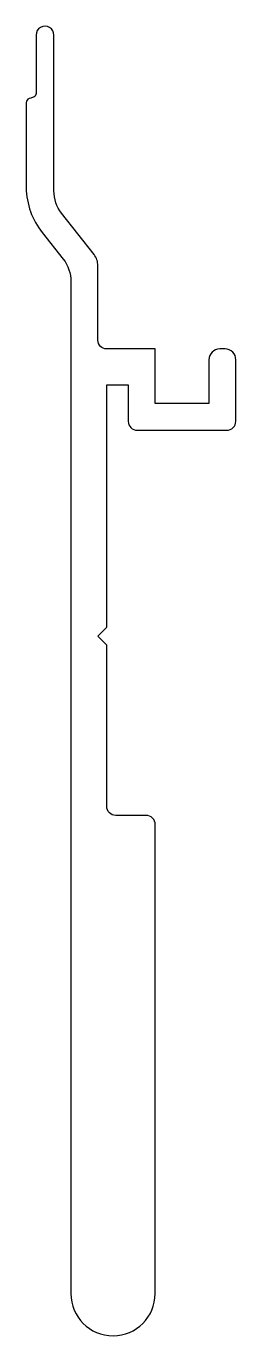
# Model space of a CAD drawing. Extents: x 177.4 to 189.1, y 163.5 to 236.5.
import ezdxf

# ---------------------------------------------------------------- set-up
doc = ezdxf.new("R2010")
doc.units = 0
doc.header["$LTSCALE"] = 15
doc.layers.get('0').update_dxf_attribs({"linetype": 'CONTINUOUS'})

msp = doc.modelspace()

# ---------------------------------------------------------------- linework, layer by layer
msp.add_lwpolyline([(179.905, 218.528), (179.905, 165.878, 1), (184.605, 165.878), (184.605, 192.028, 0.414214), (184.105, 192.528), (182.405, 192.528, -0.414214), (181.905, 193.028), (181.905, 202.028), (181.405, 202.528), (181.905, 203.028), (181.905, 216.528), (183.105, 216.528), (183.105, 214.498, 0.414214), (183.605, 213.998), (188.605, 213.998, 0.414214), (189.105, 214.498), (189.105, 217.928, 0.414214), (188.505, 218.528), (188.205, 218.528, 0.414214), (187.605, 217.928), (187.605, 215.498), (184.605, 215.498), (184.605, 218.528), (181.898, 218.528, -0.414214), (181.407, 219.019), (181.407, 223.168, 0.17429), (181.197, 223.793), (179.381, 226.091, -0.16522), (178.957, 227.339), (178.957, 236.013, 1.006295), (177.957, 236.019), (177.957, 232.76, -0.318422), (177.856, 232.582, -0.04191), (177.66, 232.509), (177.579, 232.486, 0.334523), (177.407, 232.258), (177.407, 227.51, 0.162858), (178.307, 225.014), (179.476, 223.536, -0.167069), (179.905, 222.287)], format="xyb", close=True)

doc.saveas('drawing.dxf')
